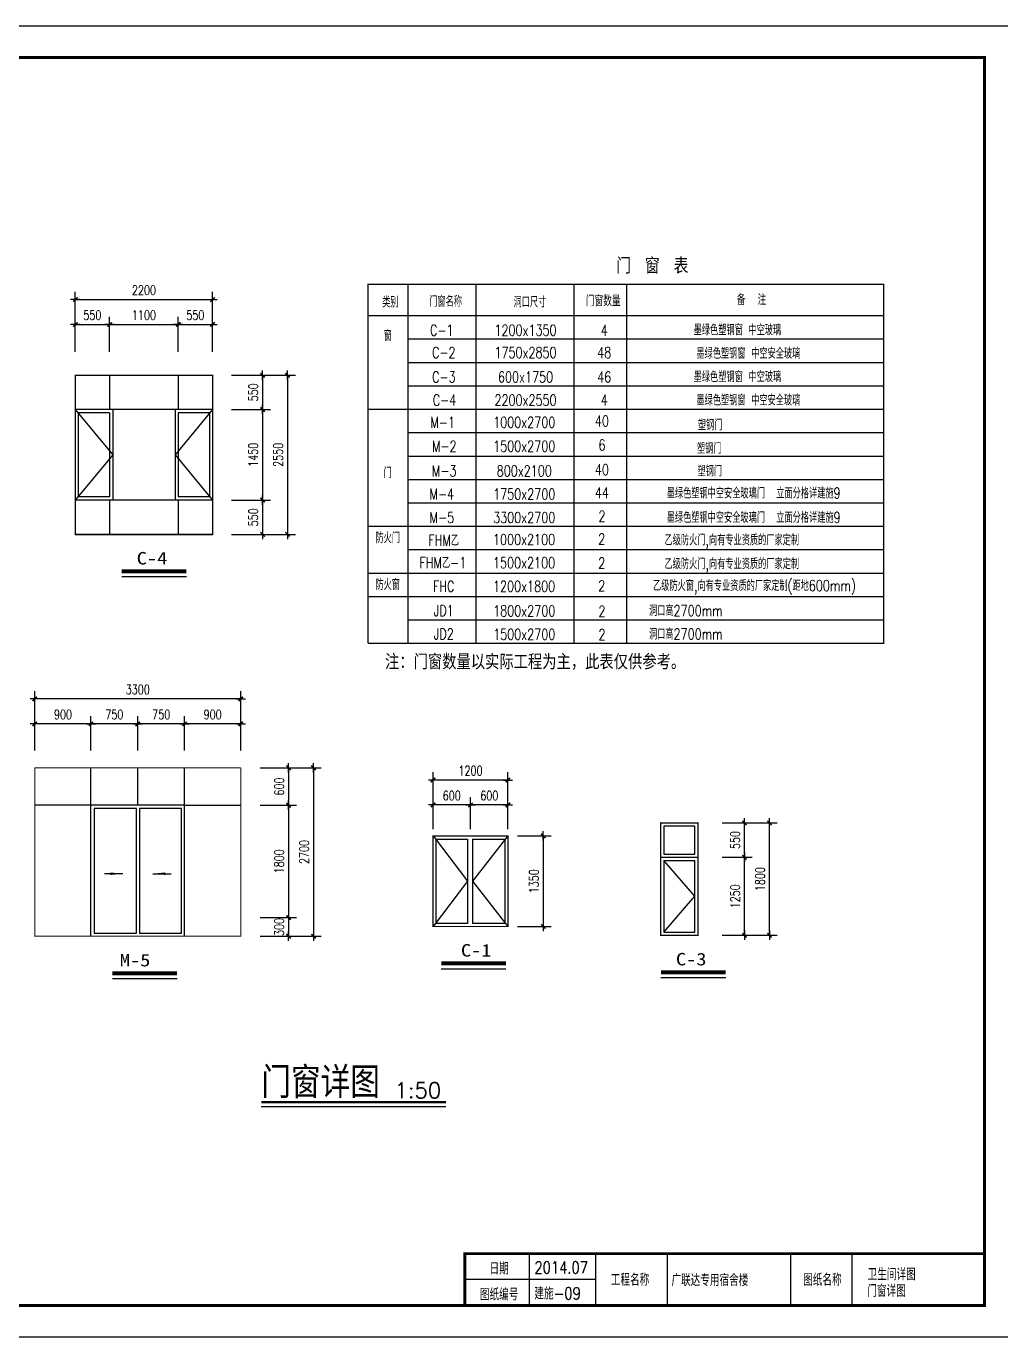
# Model space of a CAD drawing. Extents: x -105837 to 547563, y 466041 to 508041.
# Drawn here: x 397054 to 428288, y 466041 to 508041 of the extents above; entities that cross this region are included whole.
import ezdxf
from ezdxf.enums import TextEntityAlignment as Align

# ---------------------------------------------------------------- set-up
doc = ezdxf.new("R2010")
doc.units = 0
doc.header["$LTSCALE"] = 1000
doc.header["$MEASUREMENT"] = 0
doc.linetypes.add('CONTINOUS', pattern=[0])
doc.linetypes.add('DOTE', pattern=[2.42, 2, -0.2, 0.02, -0.2])
doc.layers.get('0').update_dxf_attribs({"linetype": 'CONTINUOUS'})
doc.layers.get('DEFPOINTS').update_dxf_attribs({"linetype": 'CONTINUOUS'})
for name, color, linetype in [('COLUMN', 4, 'CONTINUOUS'), ('DIM_SYMB', 3, 'CONTINUOUS'), ('DOTE', 1, 'DOTE'), ('PUB_DIM', 3, 'CONTINUOUS'), ('PUB_TEXT', 7, 'CONTINUOUS'), ('PUB_TITLE', 4, 'CONTINUOUS'), ('TK-TEXT', 6, 'CONTINUOUS'), ('文字', 7, 'CONTINUOUS')]:
    doc.layers.add(name, color=color, linetype=linetype)
doc.styles.add('-黑体', font='simhei.ttf')
doc.styles.add('DIM_FONT', font='SIMPLEX.shx', dxfattribs={"width": 0.75})
doc.styles.get("Standard").update_dxf_attribs({"font": 'txt.shx', "bigfont": 'hzdx.shx'})
doc.styles.add('国标仿宋', font='SIMPLEX.shx', dxfattribs={"width": 0.75, "bigfont": 'gbhzfs.shx'})
doc.dimstyles.new('DIMN', dxfattribs={"dimtxt": 300, "dimasz": 1, "dimexe": 250, "dimexo": 300, "dimgap": 150, "dimtad": 1, "dimdec": 0, "dimzin": 0, "dimdsep": 46, "dimtxsty": 'DIM_FONT', "dimblk": '_DIMX', "dimcen": 0.09, "dimclrt": 7, "dimadec": 0, "dimazin": 0, "dimtfac": 1, "dimtdec": 0, "dimtix": 1, "dimtmove": 2, "dimatfit": 3, "dimldrblk": '_DIMX', "dimfxl": 1, "dimtolj": 1, "dimtzin": 0, "dimarcsym": 0})

# ---------------------------------------------------------------- blocks, each defined once
blk = doc.blocks.new('_DIMX')
blk.add_line((-150, 0), (150, 0))
at = {"const_width": 50}
blk.add_lwpolyline([(-70, -70), (70, 70)], dxfattribs=at)
blk = doc.blocks.new('*D99')
at = {"layer": 'DEFPOINTS', "color": 0, "transparency": 16777216}
for p in [(403333, 495755), (403333, 492855), (404630, 492855)]:
    blk.add_point(p, dxfattribs=at)
at = {"layer": 'PUB_DIM', "color": 0, "lineweight": -2, "transparency": 16777216}
for p, q in [((403633, 495755), (404880, 495755)), ((404630, 495754), (404630, 492856)), ((403633, 492855), (404880, 492855))]:
    blk.add_line(p, q, dxfattribs=at)
for p, rotation in [((404630, 495755), 90), ((404630, 492855), 270)]:
    blk.add_blockref('_DIMX', p, dxfattribs=dict(at, rotation=rotation))
at = {"layer": 'PUB_DIM', "color": 7, "transparency": 16777216, "insert": (404330, 494305), "char_height": 300, "attachment_point": 5, "rotation": 90, "style": 'DIM_FONT'}
blk.add_mtext('\\A1;1450', dxfattribs=at)
blk = doc.blocks.new('*D100')
at = {"layer": 'DEFPOINTS', "color": 0, "transparency": 16777216}
for p in [(403333, 492855), (403333, 491755), (404630, 491755)]:
    blk.add_point(p, dxfattribs=at)
at = {"layer": 'PUB_DIM', "color": 0, "lineweight": -2, "transparency": 16777216}
for p, q in [((403633, 492855), (404880, 492855)), ((404630, 492854), (404630, 491756)), ((403633, 491755), (404880, 491755))]:
    blk.add_line(p, q, dxfattribs=at)
for p, rotation in [((404630, 492855), 90), ((404630, 491755), 270)]:
    blk.add_blockref('_DIMX', p, dxfattribs=dict(at, rotation=rotation))
at = {"layer": 'PUB_DIM', "color": 7, "transparency": 16777216, "insert": (404330, 492305), "char_height": 300, "attachment_point": 5, "rotation": 90, "style": 'DIM_FONT'}
blk.add_mtext('\\A1;550', dxfattribs=at)
blk = doc.blocks.new('*D101')
at = {"layer": 'DEFPOINTS', "color": 0, "transparency": 16777216}
for p in [(403333, 496855), (403333, 495755), (404630, 495755)]:
    blk.add_point(p, dxfattribs=at)
at = {"layer": 'PUB_DIM', "color": 0, "lineweight": -2, "transparency": 16777216}
for p, q in [((403633, 496855), (404880, 496855)), ((404630, 496854), (404630, 495756)), ((403633, 495755), (404880, 495755))]:
    blk.add_line(p, q, dxfattribs=at)
for p, rotation in [((404630, 496855), 90), ((404630, 495755), 270)]:
    blk.add_blockref('_DIMX', p, dxfattribs=dict(at, rotation=rotation))
at = {"layer": 'PUB_DIM', "color": 7, "transparency": 16777216, "insert": (404330, 496305), "char_height": 300, "attachment_point": 5, "rotation": 90, "style": 'DIM_FONT'}
blk.add_mtext('\\A1;550', dxfattribs=at)
blk = doc.blocks.new('*D102')
at = {"layer": 'DEFPOINTS', "color": 0, "transparency": 16777216}
for p in [(403333, 496855), (403333, 491755), (405430, 491755)]:
    blk.add_point(p, dxfattribs=at)
at = {"layer": 'PUB_DIM', "color": 0, "lineweight": -2, "transparency": 16777216}
for p, q in [((403633, 496855), (405680, 496855)), ((405430, 496854), (405430, 491756)), ((403633, 491755), (405680, 491755))]:
    blk.add_line(p, q, dxfattribs=at)
for p, rotation in [((405430, 496855), 90), ((405430, 491755), 270)]:
    blk.add_blockref('_DIMX', p, dxfattribs=dict(at, rotation=rotation))
at = {"layer": 'PUB_DIM', "color": 7, "transparency": 16777216, "insert": (405130, 494305), "char_height": 300, "attachment_point": 5, "rotation": 90, "style": 'DIM_FONT'}
blk.add_mtext('\\A1;2550', dxfattribs=at)
blk = doc.blocks.new('*D166')
at = {"layer": 'DEFPOINTS', "color": 0, "transparency": 16777216}
for p in [(397330, 486483), (397330, 484526), (403930, 484526)]:
    blk.add_point(p, dxfattribs=at)
at = {"layer": 'PUB_DIM', "color": 0, "lineweight": -2, "transparency": 16777216}
for p, q in [((397330, 484826), (397330, 486733)), ((403929, 486483), (397331, 486483)), ((403930, 484826), (403930, 486733))]:
    blk.add_line(p, q, dxfattribs=at)
at = {"layer": 'PUB_DIM', "color": 0, "lineweight": -2, "transparency": 16777216, "rotation": 180}
blk.add_blockref('_DIMX', (397330, 486483), dxfattribs=at)
at = {"layer": 'PUB_DIM', "color": 0, "lineweight": -2, "transparency": 16777216}
blk.add_blockref('_DIMX', (403930, 486483), dxfattribs=at)
at = {"layer": 'PUB_DIM', "color": 7, "transparency": 16777216, "insert": (400630, 486783), "char_height": 300, "attachment_point": 5, "style": 'DIM_FONT'}
blk.add_mtext('\\A1;3300', dxfattribs=at)
blk = doc.blocks.new('*D168')
at = {"layer": 'DEFPOINTS', "color": 0, "transparency": 16777216}
for p in [(402130, 485683), (402130, 484526), (403930, 484526)]:
    blk.add_point(p, dxfattribs=at)
at = {"layer": 'PUB_DIM', "color": 0, "lineweight": -2, "transparency": 16777216}
for p, q in [((402130, 484826), (402130, 485933)), ((403929, 485683), (402131, 485683)), ((403930, 484826), (403930, 485933))]:
    blk.add_line(p, q, dxfattribs=at)
at = {"layer": 'PUB_DIM', "color": 0, "lineweight": -2, "transparency": 16777216, "rotation": 180}
blk.add_blockref('_DIMX', (402130, 485683), dxfattribs=at)
at = {"layer": 'PUB_DIM', "color": 0, "lineweight": -2, "transparency": 16777216}
blk.add_blockref('_DIMX', (403930, 485683), dxfattribs=at)
at = {"layer": 'PUB_DIM', "color": 7, "transparency": 16777216, "insert": (403030, 485983), "char_height": 300, "attachment_point": 5, "style": 'DIM_FONT'}
blk.add_mtext('\\A1;900', dxfattribs=at)
blk = doc.blocks.new('*D169')
at = {"layer": 'DEFPOINTS', "color": 0, "transparency": 16777216}
for p in [(399130, 485683), (399130, 484526), (400630, 484526)]:
    blk.add_point(p, dxfattribs=at)
at = {"layer": 'PUB_DIM', "color": 0, "lineweight": -2, "transparency": 16777216}
for p, q in [((399130, 484826), (399130, 485933)), ((400629, 485683), (399131, 485683)), ((400630, 484826), (400630, 485933))]:
    blk.add_line(p, q, dxfattribs=at)
at = {"layer": 'PUB_DIM', "color": 0, "lineweight": -2, "transparency": 16777216, "rotation": 180}
blk.add_blockref('_DIMX', (399130, 485683), dxfattribs=at)
at = {"layer": 'PUB_DIM', "color": 0, "lineweight": -2, "transparency": 16777216}
blk.add_blockref('_DIMX', (400630, 485683), dxfattribs=at)
at = {"layer": 'PUB_DIM', "color": 7, "transparency": 16777216, "insert": (399880, 485983), "char_height": 300, "attachment_point": 5, "style": 'DIM_FONT'}
blk.add_mtext('\\A1;750', dxfattribs=at)
blk = doc.blocks.new('*D170')
at = {"layer": 'DEFPOINTS', "color": 0, "transparency": 16777216}
for p in [(397330, 485683), (397330, 484526), (399130, 484526)]:
    blk.add_point(p, dxfattribs=at)
at = {"layer": 'PUB_DIM', "color": 0, "lineweight": -2, "transparency": 16777216}
for p, q in [((397330, 484826), (397330, 485933)), ((399129, 485683), (397331, 485683)), ((399130, 484826), (399130, 485933))]:
    blk.add_line(p, q, dxfattribs=at)
at = {"layer": 'PUB_DIM', "color": 0, "lineweight": -2, "transparency": 16777216, "rotation": 180}
blk.add_blockref('_DIMX', (397330, 485683), dxfattribs=at)
at = {"layer": 'PUB_DIM', "color": 0, "lineweight": -2, "transparency": 16777216}
blk.add_blockref('_DIMX', (399130, 485683), dxfattribs=at)
at = {"layer": 'PUB_DIM', "color": 7, "transparency": 16777216, "insert": (398230, 485983), "char_height": 300, "attachment_point": 5, "style": 'DIM_FONT'}
blk.add_mtext('\\A1;900', dxfattribs=at)
blk = doc.blocks.new('_arrow')
blk.add_solid([(0, 0), (-1, 0.1), (-1, -0.1)])
blk = doc.blocks.new('*D171')
at = {"layer": 'DEFPOINTS', "color": 0, "transparency": 16777216}
for p in [(400630, 485683), (400630, 484526), (402130, 484526)]:
    blk.add_point(p, dxfattribs=at)
at = {"layer": 'PUB_DIM', "color": 0, "lineweight": -2, "transparency": 16777216}
for p, q in [((400630, 484826), (400630, 485933)), ((402129, 485683), (400631, 485683)), ((402130, 484826), (402130, 485933))]:
    blk.add_line(p, q, dxfattribs=at)
at = {"layer": 'PUB_DIM', "color": 0, "lineweight": -2, "transparency": 16777216, "rotation": 180}
blk.add_blockref('_DIMX', (400630, 485683), dxfattribs=at)
at = {"layer": 'PUB_DIM', "color": 0, "lineweight": -2, "transparency": 16777216}
blk.add_blockref('_DIMX', (402130, 485683), dxfattribs=at)
at = {"layer": 'PUB_DIM', "color": 7, "transparency": 16777216, "insert": (401380, 485983), "char_height": 300, "attachment_point": 5, "style": 'DIM_FONT'}
blk.add_mtext('\\A1;750', dxfattribs=at)
blk = doc.blocks.new('*D172')
at = {"layer": 'DEFPOINTS', "color": 0, "transparency": 16777216}
for p in [(404250, 484276), (404250, 478876), (406262, 478876)]:
    blk.add_point(p, dxfattribs=at)
at = {"layer": 'PUB_DIM', "color": 0, "lineweight": -2, "transparency": 16777216}
for p, q in [((404550, 484276), (406512, 484276)), ((406262, 484275), (406262, 478877)), ((404550, 478876), (406512, 478876))]:
    blk.add_line(p, q, dxfattribs=at)
for p, rotation in [((406262, 484276), 90), ((406262, 478876), 270)]:
    blk.add_blockref('_DIMX', p, dxfattribs=dict(at, rotation=rotation))
at = {"layer": 'PUB_DIM', "color": 7, "transparency": 16777216, "insert": (405962, 481576), "char_height": 300, "attachment_point": 5, "rotation": 90, "style": 'DIM_FONT'}
blk.add_mtext('\\A1;2700', dxfattribs=at)
blk = doc.blocks.new('*D173')
at = {"layer": 'DEFPOINTS', "color": 0, "transparency": 16777216}
for p in [(404250, 483076), (404250, 479476), (405462, 479476)]:
    blk.add_point(p, dxfattribs=at)
at = {"layer": 'PUB_DIM', "color": 0, "lineweight": -2, "transparency": 16777216}
for p, q in [((404550, 483076), (405712, 483076)), ((405462, 483075), (405462, 479477)), ((404550, 479476), (405712, 479476))]:
    blk.add_line(p, q, dxfattribs=at)
for p, rotation in [((405462, 483076), 90), ((405462, 479476), 270)]:
    blk.add_blockref('_DIMX', p, dxfattribs=dict(at, rotation=rotation))
at = {"layer": 'PUB_DIM', "color": 7, "transparency": 16777216, "insert": (405162, 481276), "char_height": 300, "attachment_point": 5, "rotation": 90, "style": 'DIM_FONT'}
blk.add_mtext('\\A1;1800', dxfattribs=at)
blk = doc.blocks.new('*D174')
at = {"layer": 'DEFPOINTS', "color": 0, "transparency": 16777216}
for p in [(404250, 479476), (404250, 478876), (405462, 478876)]:
    blk.add_point(p, dxfattribs=at)
at = {"layer": 'PUB_DIM', "color": 0, "lineweight": -2, "transparency": 16777216}
for p, q in [((404550, 479476), (405712, 479476)), ((405462, 479477), (405462, 479478)), ((405462, 479476), (405462, 478876)), ((404550, 478876), (405712, 478876)), ((405462, 478875), (405462, 478874))]:
    blk.add_line(p, q, dxfattribs=at)
for p, rotation in [((405462, 479476), 270), ((405462, 478876), 90)]:
    blk.add_blockref('_DIMX', p, dxfattribs=dict(at, rotation=rotation))
at = {"layer": 'PUB_DIM', "color": 7, "transparency": 16777216, "insert": (405162, 479176), "char_height": 300, "attachment_point": 5, "rotation": 90, "style": 'DIM_FONT'}
blk.add_mtext('\\A1;300', dxfattribs=at)
blk = doc.blocks.new('*D175')
at = {"layer": 'DEFPOINTS', "color": 0, "transparency": 16777216}
for p in [(404250, 484276), (404250, 483076), (405462, 483076)]:
    blk.add_point(p, dxfattribs=at)
at = {"layer": 'PUB_DIM', "color": 0, "lineweight": -2, "transparency": 16777216}
for p, q in [((404550, 484276), (405712, 484276)), ((405462, 484275), (405462, 483077)), ((404550, 483076), (405712, 483076))]:
    blk.add_line(p, q, dxfattribs=at)
for p, rotation in [((405462, 484276), 90), ((405462, 483076), 270)]:
    blk.add_blockref('_DIMX', p, dxfattribs=dict(at, rotation=rotation))
at = {"layer": 'PUB_DIM', "color": 7, "transparency": 16777216, "insert": (405162, 483676), "char_height": 300, "attachment_point": 5, "rotation": 90, "style": 'DIM_FONT'}
blk.add_mtext('\\A1;600', dxfattribs=at)
blk = doc.blocks.new('*D176')
at = {"layer": 'DEFPOINTS', "color": 0, "transparency": 16777216}
for p in [(410093, 483083), (410093, 482008), (411293, 482008)]:
    blk.add_point(p, dxfattribs=at)
at = {"layer": 'PUB_DIM', "color": 0, "lineweight": -2, "transparency": 16777216}
for p, q in [((410093, 482308), (410093, 483333)), ((411292, 483083), (410094, 483083)), ((411293, 482308), (411293, 483333))]:
    blk.add_line(p, q, dxfattribs=at)
at = {"layer": 'PUB_DIM', "color": 0, "lineweight": -2, "transparency": 16777216, "rotation": 180}
blk.add_blockref('_DIMX', (410093, 483083), dxfattribs=at)
at = {"layer": 'PUB_DIM', "color": 0, "lineweight": -2, "transparency": 16777216}
blk.add_blockref('_DIMX', (411293, 483083), dxfattribs=at)
at = {"layer": 'PUB_DIM', "color": 7, "transparency": 16777216, "insert": (410693, 483383), "char_height": 300, "attachment_point": 5, "style": 'DIM_FONT'}
blk.add_mtext('\\A1;600', dxfattribs=at)
blk = doc.blocks.new('*D177')
at = {"layer": 'DEFPOINTS', "color": 0, "transparency": 16777216}
for p in [(410093, 483883), (410093, 482008), (412494, 482008)]:
    blk.add_point(p, dxfattribs=at)
at = {"layer": 'PUB_DIM', "color": 0, "lineweight": -2, "transparency": 16777216}
for p, q in [((410093, 482308), (410093, 484133)), ((412493, 483883), (410094, 483883)), ((412494, 482308), (412494, 484133))]:
    blk.add_line(p, q, dxfattribs=at)
at = {"layer": 'PUB_DIM', "color": 0, "lineweight": -2, "transparency": 16777216, "rotation": 180.0000000000014}
blk.add_blockref('_DIMX', (410093, 483883), dxfattribs=at)
at = {"layer": 'PUB_DIM', "color": 0, "lineweight": -2, "transparency": 16777216}
blk.add_blockref('_DIMX', (412494, 483883), dxfattribs=at)
at = {"layer": 'PUB_DIM', "color": 7, "transparency": 16777216, "insert": (411293, 484183), "char_height": 300, "attachment_point": 5, "style": 'DIM_FONT'}
blk.add_mtext('\\A1;1200', dxfattribs=at)
blk = doc.blocks.new('*D178')
at = {"layer": 'DEFPOINTS', "color": 0, "transparency": 16777216}
for p in [(411293, 483083), (411293, 482008), (412494, 482008)]:
    blk.add_point(p, dxfattribs=at)
at = {"layer": 'PUB_DIM', "color": 0, "lineweight": -2, "transparency": 16777216}
for p, q in [((411293, 482308), (411293, 483333)), ((412493, 483083), (411294, 483083)), ((412494, 482308), (412494, 483333))]:
    blk.add_line(p, q, dxfattribs=at)
at = {"layer": 'PUB_DIM', "color": 0, "lineweight": -2, "transparency": 16777216, "rotation": 180}
blk.add_blockref('_DIMX', (411293, 483083), dxfattribs=at)
at = {"layer": 'PUB_DIM', "color": 0, "lineweight": -2, "transparency": 16777216}
blk.add_blockref('_DIMX', (412494, 483083), dxfattribs=at)
at = {"layer": 'PUB_DIM', "color": 7, "transparency": 16777216, "insert": (411894, 483383), "char_height": 300, "attachment_point": 5, "style": 'DIM_FONT'}
blk.add_mtext('\\A1;600', dxfattribs=at)
blk = doc.blocks.new('*D965')
at = {"layer": 'DEFPOINTS', "color": 0, "transparency": 16777216}
for p in [(412494, 482090), (412494, 479190), (413625, 479190)]:
    blk.add_point(p, dxfattribs=at)
at = {"layer": 'PUB_DIM', "color": 0, "lineweight": -2, "transparency": 16777216}
for p, q in [((412794, 482090), (413875, 482090)), ((413625, 482089), (413625, 479191)), ((412794, 479190), (413875, 479190))]:
    blk.add_line(p, q, dxfattribs=at)
for p, rotation in [((413625, 482090), 90), ((413625, 479190), 270)]:
    blk.add_blockref('_DIMX', p, dxfattribs=dict(at, rotation=rotation))
at = {"layer": 'PUB_DIM', "color": 7, "transparency": 16777216, "insert": (413325, 480640), "char_height": 300, "attachment_point": 5, "rotation": 90, "style": 'DIM_FONT'}
blk.add_mtext('\\A1;1350', dxfattribs=at)

msp = doc.modelspace()

# ---------------------------------------------------------------- linework, layer by layer
at = {"color": 163, "linetype": 'Continuous'}
for p, q in [((399726.38017, 496854.86287), (399726.38017, 495754.86287)), ((401926.38017, 496854.86287), (401926.38017, 495754.86287)), ((403026.38017, 495754.86287), (398626.38017, 495754.86287)), ((398626.38017, 495754.86287), (399826.38017, 494304.86287)), ((399726.38017, 495654.86287), (398726.38017, 495654.86287)), ((399726.38017, 495654.86287), (399726.38017, 492954.86287)), ((399826.38017, 495754.86287), (399826.38017, 492854.86287)), ((401826.38017, 495754.86287), (401826.38017, 492854.86287)), ((403026.38017, 495754.86287), (401826.38017, 494304.86287)), ((401926.38017, 495654.86287), (401926.38017, 492954.86287)), ((402926.38017, 495654.86287), (401926.38017, 495654.86287)), ((399826.38017, 494304.86287), (398626.38017, 492854.86287)), ((401826.38017, 494304.86287), (403026.38017, 492854.86287)), ((403026.38017, 492854.86287), (398626.38017, 492854.86287)), ((399726.38017, 492954.86287), (398726.38017, 492954.86287)), ((399726.38017, 492854.86287), (399726.38017, 491754.86287)), ((402926.38017, 492954.86287), (401926.38017, 492954.86287)), ((401926.38017, 492854.86287), (401926.38017, 491754.86287)), ((400685.30121, 482975.8165), (400685.30121, 478975.8165)), ((410093.22722, 482090.24556, -1272.79221), (411193.44182, 480639.90047, -1272.79221)), ((410193.22722, 479289.55538, -1272.79221), (410193.22722, 481990.24556, -1272.79221)), ((410193.22722, 481990.24556, -1272.79221), (411193.44182, 481990.24556, -1272.79221)), ((411193.44182, 481990.24556, -1272.79221), (411193.44182, 479289.55538, -1272.79221)), ((412493.65643, 482090.24556, -1272.79221), (411358.8713, 480639.90047, -2545.58441)), ((411358.8713, 481990.24556, -2545.58441), (411358.8713, 479289.55538, -2545.58441)), ((417386.21169, 481406.95754), (418585.79768, 481406.95754)), ((417486.21169, 481506.95754), (418485.79768, 481506.95754)), ((417486.21169, 481306.95754), (418186.00469, 481306.95754)), ((418186.00469, 481306.95754), (418485.79768, 481306.95754)), ((411193.44182, 480639.90047, -1272.79221), (410093.22722, 479189.55538, -1272.79221)), ((411358.8713, 480639.90047, -2545.58441), (412493.65643, 479189.55538, -1272.79221)), ((411193.44182, 479289.55538, -1272.79221), (410193.22722, 479289.55538, -1272.79221)), ((400685.30121, 478975.8165), (402029.7921, 478975.8165))]:
    msp.add_line(p, q, dxfattribs=at)
at = {"linetype": 'Continuous'}
for p, q in [((398626.38017, 491754.86287), (403026.38017, 491754.86287)), ((402129.7921, 483075.8165), (399129.7921, 483075.8165))]:
    msp.add_line(p, q, dxfattribs=at)
for p, q in [((399129.7921, 478875.8165), (399129.7921, 484275.8165)), ((400629.7921, 483075.8165), (400629.7921, 484275.8165)), ((402129.7921, 478875.8165), (402129.7921, 484275.8165)), ((399129.7921, 483075.8165), (397329.7921, 483075.8165)), ((402129.7921, 483075.8165), (403929.7921, 483075.8165))]:
    msp.add_line(p, q)
for points, const_width in [([(398626.38017, 496854.86287), (403026.38017, 496854.86287)], 40), ([(399129.7921, 484275.8165), (402129.7921, 484275.8165)], 30)]:
    msp.add_lwpolyline(points, dxfattribs=dict(at, const_width=const_width))
at = {"linetype": 'Continuous', "const_width": 40}
for points in [[(398626.38017, 496854.86287), (403026.38017, 496854.86287), (403026.38017, 491754.86287), (398626.38017, 491754.86287)], [(417386.21169, 478906.95754), (418585.79768, 478906.95754), (418585.79768, 482506.95754), (417386.21169, 482506.95754)]]:
    msp.add_lwpolyline(points, close=True, dxfattribs=at)
at = {"color": 163, "linetype": 'Continuous'}
for points in [[(398726.38017, 492954.86287), (398726.38017, 495654.86287)], [(402926.38017, 495654.86287), (402926.38017, 492954.86287)], [(400585.30121, 478975.8165), (400585.30121, 482975.8165), (399229.7921, 482975.8165), (399229.7921, 478975.8165), (400585.30121, 478975.8165)], [(402029.7921, 478975.8165), (402029.7921, 482975.8165), (400685.30121, 482975.8165)], [(418485.79768, 481506.95754), (418485.79768, 482406.95754), (417486.21169, 482406.95754), (417486.21169, 481506.95754)], [(417486.21169, 481306.95754), (417486.21169, 479006.95754), (418186.00469, 479006.95754)], [(417486.21169, 479006.95754), (418485.79768, 480156.95754), (417486.21169, 481306.95754)], [(418186.00469, 479006.95754), (418485.79768, 479006.95754), (418485.79768, 481306.95754)]]:
    msp.add_lwpolyline(points, dxfattribs=at)
at = {"const_width": 30}
for points in [[(397329.7921, 484275.8165), (399129.7921, 484275.8165)], [(399129.7921, 478875.8165), (397329.7921, 478875.8165), (397329.7921, 484275.8165)], [(399129.7921, 478875.8165), (403929.7921, 478875.8165), (403929.7921, 484275.8165)], [(403929.7921, 484275.8165), (402129.7921, 484275.8165)]]:
    msp.add_lwpolyline(points, dxfattribs=at)
at = {"linetype": 'Continuous', "const_width": 40, "elevation": -1272.79221}
msp.add_lwpolyline([(410093.22722, 482090.24556), (412493.65643, 482090.24556), (412493.65643, 479189.55538), (410093.22722, 479189.55538)], close=True, dxfattribs=at)
at = {"color": 163, "linetype": 'Continuous', "elevation": -1272.79221}
msp.add_lwpolyline([(411358.8713, 481990.24556), (412393.65643, 481990.24556), (412393.65643, 479289.55538), (411358.8713, 479289.55538)], dxfattribs=at)
at = {"layer": 'COLUMN', "const_width": 40}
msp.add_lwpolyline([(408005.34738, 488267.135), (424530.39281, 488266.99791), (424530.44336, 499767.13517), (408005.31476, 499767.13517), (408005.21936, 488267.135)], dxfattribs=at)
at = {"layer": 'DIM_SYMB', "const_width": 70}
msp.add_lwpolyline([(404588.29175, 473557.17851), (410505.20214, 473557.17851)], dxfattribs=at)
at = {"layer": 'DIM_SYMB'}
msp.add_lwpolyline([(404588.29175, 473417.17851), (410505.20214, 473417.17851)], dxfattribs=at)
at = {"layer": 'DOTE', "color": 7, "linetype": 'CONTINOUS'}
for p, q in [((409289.57393, 498017.12559), (424530.41997, 498016.99807)), ((409289.57393, 497267.12559), (424530.41454, 497266.99807)), ((409289.57393, 496517.12559), (424530.4091, 496516.99807)), ((408005.30917, 495767.13633), (424530.40283, 495766.99807)), ((409289.57643, 495017.12559), (424530.39655, 495016.99807)), ((409289.55511, 494267.12559), (424530.39028, 494266.99807)), ((409289.5776, 493517.12508), (424530.40448, 493516.99763)), ((409289.5776, 493517.12508), (424530.40367, 493516.99807)), ((409289.58018, 492767.12515), (424530.39905, 492766.99763)), ((408005.31542, 492017.1359), (424530.39361, 492016.99763)), ((409289.57459, 491267.12515), (424530.38802, 491266.99763)), ((408005.30298, 490517.13534), (424530.38258, 490516.99763)), ((408005.3217, 489767.13573), (424530.37799, 489766.99863)), ((409289.57459, 489767.12515), (424530.37715, 489766.99763)), ((409289.5883, 489017.12515), (424530.36628, 489016.99763))]:
    msp.add_line(p, q, dxfattribs=at)
at = {"layer": 'PUB_DIM'}
for points in [[(400151.63444, 480880.93695), (399557.9021, 480880.93695)], [(401107.94977, 480880.93695), (401701.6821, 480880.93695)]]:
    msp.add_lwpolyline(points, dxfattribs=at)
at = {"layer": 'PUB_TEXT'}
for p, q in [((409289.57272, 499767.13517), (409289.58853, 488267.12435)), ((411463.85013, 499767.13517), (411463.85197, 488267.10631)), ((414605.26648, 499767.13517), (414605.26775, 488267.08025)), ((416294.11548, 499767.13517), (416294.11674, 488267.06624)), ((408005.31476, 498767.13517), (424530.42541, 498766.99807))]:
    msp.add_line(p, q, dxfattribs=at)
at = {"layer": 'PUB_TITLE'}
msp.add_lwpolyline([(369363.01576, 466040.74173), (428763.01576, 466040.74173), (428763.01576, 508040.74173), (369363.01576, 508040.74173)], close=True, dxfattribs=at)
at = {"layer": 'PUB_TITLE', "const_width": 100}
msp.add_lwpolyline([(370363.01576, 467040.74173), (427763.01576, 467040.74173), (427763.01576, 507040.74173), (370363.01576, 507040.74173)], close=True, dxfattribs=at)
at = {"layer": 'TK-TEXT', "color": 4, "const_width": 130}
for points in [[(400114.77613, 490570.11395), (402185.92764, 490570.11395)], [(399814.68287, 477691.06758), (401885.83439, 477691.06758)], [(417396.35344, 477722.20862), (419467.50495, 477722.20862)]]:
    msp.add_lwpolyline(points, dxfattribs=at)
at = {"layer": 'TK-TEXT', "color": 4}
for points in [[(400114.77613, 490401.23398), (402190.74423, 490401.23398)], [(417396.35344, 477553.32865), (419472.32155, 477553.32865)], [(399814.68287, 477522.18761), (401890.65098, 477522.18761)]]:
    msp.add_lwpolyline(points, dxfattribs=at)
at = {"layer": 'TK-TEXT', "color": 4, "const_width": 130, "elevation": -1272.79221}
msp.add_lwpolyline([(410354.26273, 478004.80646), (412425.41424, 478004.80646)], dxfattribs=at)
at = {"layer": 'TK-TEXT', "color": 4, "elevation": -1272.79221}
msp.add_lwpolyline([(410354.26273, 477835.92649), (412430.23084, 477835.92649)], dxfattribs=at)
at = {"layer": '文字'}
for p, q in [((413172.85601, 468703.94173), (413172.85601, 467040.74173)), ((415298.05601, 468703.94173), (415298.05601, 467040.74173)), ((417599.23504, 468703.94173), (417599.23504, 467040.74173)), ((421545.20359, 468703.94173), (421545.20359, 467040.74173)), ((423509.52897, 468703.94173), (423509.52897, 467040.74173)), ((415298.05601, 467872.34173), (411108.53837, 467872.34173))]:
    msp.add_line(p, q, dxfattribs=at)
at = {"layer": '文字', "const_width": 92.4}
msp.add_lwpolyline([(411108.53837, 468703.94173), (411108.53837, 467040.74173), (427763.01576, 467040.74173), (427763.01576, 468703.94173)], close=True, dxfattribs=at)

# ---------------------------------------------------------------- block references
at = {"layer": 'PUB_DIM', "yscale": 400, "zscale": 400, "rotation": 180}
for p, xscale in [((400151.63444, 480880.93695), -400), ((401107.94977, 480880.93695), 400)]:
    msp.add_blockref('_arrow', p, dxfattribs=dict(at, xscale=xscale))

# ---------------------------------------------------------------- texts
at = {"layer": 'PUB_TEXT'}
for s, height, p in [(' 门 窗 表', 500, (415515.46308, 500111.51148, 2991.56251)), ('注：门窗数量以实际工程为主，此表仅供参考。', 482.2695035, (408552.82495, 487426.46356)), ('门窗详图', 1000, (404588.29175, 473689.30449)), ('1:50', 500, (408857.58309, 473689.30449))]:
    msp.add_text(s, height=height, dxfattribs=at).set_placement(p)
at = {"layer": 'PUB_TEXT', "style": '国标仿宋'}
for s, width, p in [('类别', 0.75, (408725.51384, 499203.07435)), ('门窗名称', 0.75, (410496.01048, 499222.7779)), ('洞口尺寸', 0.75, (413198.41605, 499202.97317)), ('门窗数量', 0.8, (415545.34294, 499243.82875)), ('备  注', 0.8, (420300.96591, 499277.0262)), ('窗', 0.75, (408638.45917, 498127.15526)), ('C-1', 0.75, (410372.52896, 498297.92322)), ('1200x1350', 0.75, (413056.91605, 498297.92322)), ('4', 0.75, (415578.99632, 498297.92322)), ('墨绿色塑钢窗 中空玻璃  ', 0.75, (420027.96561, 498309.72251)), ('C-2', 0.75, (410437.79703, 497582.57158)), ('1750x2850', 0.75, (413056.91605, 497582.57158)), ('48', 0.75, (415578.99632, 497582.57158)), ('墨绿色塑钢窗 中空安全玻璃  ', 0.75, (420378.8666, 497559.72251)), ('C-3', 0.75, (410440.75866, 496799.93776)), ('600x1750', 0.75, (413056.90803, 496799.93776)), ('46', 0.75, (415578.9883, 496799.93776)), ('墨绿色塑钢窗 中空玻璃  ', 0.75, (420027.95442, 496809.72251)), ('C-4', 0.75, (410459.72755, 496058.70845)), ('2200x2550', 0.75, (413056.90803, 496058.70845)), ('4', 0.75, (415578.9883, 496058.70845)), ('墨绿色塑钢窗 中空安全玻璃  ', 0.75, (420378.8666, 496059.72251)), ('M-1', 0.75, (410402.63199, 495347.96205)), ('1000x2700', 0.75, (413015.78511, 495347.96205)), ('40', 0.75, (415505.21964, 495387.96205)), ('塑钢门', 0.75, (418972.13768, 495263.45454)), ('6', 0.75, (415505.21964, 494620.85387)), ('M-2', 0.75, (410453.68857, 494580.85387)), ('1500x2700', 0.75, (413015.78511, 494580.85387)), ('塑钢门', 0.75, (418943.778, 494513.45454)), ('门', 0.75, (408638.44833, 493732.02841)), ('M-3', 0.75, (410450.07314, 493790.45782)), ('800x2100', 0.75, (413015.78511, 493790.45782)), ('40', 0.75, (415505.21964, 493830.45782)), ('塑钢门', 0.75, (418960.79686, 493786.38562)), ('M-4', 0.75, (410374.05018, 493046.64086)), ('1750x2700', 0.75, (413015.74655, 493046.64086)), ('44', 0.75, (415505.18109, 493086.64086)), ('墨绿色塑钢中空安全玻璃门  立面分格详建施9', 0.75, (420368.15262, 493079.79418)), ('M-5', 0.75, (410374.04391, 492296.64086)), ('3300x2700', 0.75, (413015.74028, 492296.64086)), ('2', 0.75, (415505.17482, 492336.64086)), ('墨绿色塑钢中空安全玻璃门  立面分格详建施9', 0.75, (420368.14634, 492299.68784)), ('防火门', 0.75, (408638.43692, 491648.18702)), ('FHM乙', 0.75, (410433.452, 491567.60282, 1272.79221)), ('1000x2100', 0.75, (413009.81694, 491592.08785, 1272.79221)), ('2', 0.75, (415499.25148, 491607.69298, 1272.79221)), ('乙级防火门,向有专业资质的厂家定制', 0.75, (419666.84467, 491577.6208, 1272.79221)), ('FHM乙-1', 0.75, (410409.10941, 490848.99581, 1272.79221)), ('1500x2100', 0.75, (413009.81662, 490846.45443, 1272.79221)), ('2', 0.75, (415499.25116, 490834.47353, 1272.79221)), ('乙级防火门,向有专业资质的厂家定制', 0.75, (419666.83982, 490814.56341, 1272.79221)), ('防火窗', 0.75, (408638.43809, 490148.1865)), ('FHC', 0.75, (410433.43956, 490092.08828, 1272.79221)), ('1200x1800', 0.75, (413009.80449, 490092.08828, 1272.79221)), ('2', 0.75, (415499.23903, 490107.6934, 1272.79221)), ('乙级防火窗,向有专业资质的厂家定制(距地600mm)', 0.75, (420392.78513, 490115.48567, 1272.79221)), ('1800x2700', 0.75, (413015.78419, 489303.52439)), ('2', 0.75, (415505.21873, 489291.54349)), ('洞口高2700mm', 0.75, (418194.90487, 489311.41771)), ('1500x2700', 0.75, (413015.77824, 488553.52439)), ('2', 0.75, (415505.21278, 488541.54349)), ('洞口高2700mm', 0.75, (418194.89892, 488561.41771))]:
    msp.add_text(s, height=350, dxfattribs=dict(at, width=width)).set_placement(p, align=Align.MIDDLE_CENTER)
at = {"layer": 'PUB_TEXT'}
for s, height, style, width, p in [('C-4', 400, '-黑体', 1.2, (400595.76811, 490790.59579)), ('JD1', 350, '国标仿宋', 0.75, (410115.33922, 489137.81033)), ('JD2', 350, '国标仿宋', 0.75, (410115.33327, 488387.81033)), ('C-1', 400, '-黑体', 1.2, (410985.03952, 478225.2883, -1272.79221)), ('M-5', 400, '-黑体', 1.2, (400053.51905, 477911.54942)), ('C-3', 400, '-黑体', 1.2, (417877.34542, 477942.69046))]:
    msp.add_text(s, height=height, dxfattribs=dict(at, style=style, width=width)).set_placement(p)
at = {"layer": '文字', "style": '国标仿宋', "width": 0.8}
for s, p in [('日期', (412210.5703, 468036.1241)), ('工程名称', (416406.34296, 467675.97785)), ('图纸名称', (422570.26312, 467674.49886)), ('图纸编号', (412210.5703, 467204.5241))]:
    msp.add_text(s, height=385, dxfattribs=at).set_placement(p, align=Align.CENTER)
for s, p in [('2014.07', (413340.73263, 468069.67468)), ('广联达专用宿舍楼', (417733.45327, 467663.7237)), ('卫生间详图', (424020.37889, 467850.08341)), ('建施-09', (413340.73263, 467238.07468)), ('门窗详图', (424010.72627, 467319.45184))]:
    msp.add_text(s, height=385, dxfattribs=at).set_placement(p)

# ---------------------------------------------------------------- dimensions: what is measured, and where the dimension line sits
at = {"layer": 'PUB_DIM'}
for p1, p2, distance in [((398626.38017, 497307.75488), (403026.38017, 497307.75488), 1973.09265), ((398626.38017, 497307.75488), (399726.38017, 497307.75488), 1173.09265), ((399726.38017, 497307.75488), (401926.38017, 497307.75488), 1173.09265), ((401926.38017, 497307.75488), (403026.38017, 497307.75488), 1173.09265), ((419063.66776, 481406.95754), (419063.66776, 482506.95754), -1009.80176), ((419370.71512, 478906.95754), (419370.71512, 482506.95754), -1502.7544), ((419063.66776, 478906.95754), (419063.66776, 481406.95754), -1009.80176)]:
    msp.add_aligned_dim(p1=p1, p2=p2, distance=distance, dimstyle='DIMN', override={"dimlfac": 0.5}, dxfattribs=at).render()
for p1, p2, distance, picture, middle in [((403333.4151, 496854.86287), (403333.4151, 495754.86287), 1296.56026, '*D101', (404329.97537, 496304.86287)), ((403333.4151, 496854.86287), (403333.4151, 491754.86287), 2096.56026, '*D102', (405129.97537, 494304.86287)), ((403333.4151, 495754.86287), (403333.4151, 492854.86287), 1296.56026, '*D99', (404329.97537, 494304.86287)), ((403333.4151, 492854.86287), (403333.4151, 491754.86287), 1296.56026, '*D100', (404329.97537, 492304.86287)), ((403929.7921, 484525.98552), (397329.7921, 484525.98552), -1956.94413, '*D166', (400629.7921, 486782.92965)), ((399129.7921, 484525.98552), (397329.7921, 484525.98552), -1156.94413, '*D170', (398229.7921, 485982.92965)), ((400629.7921, 484525.98552), (399129.7921, 484525.98552), -1156.94413, '*D169', (399879.7921, 485982.92965)), ((402129.7921, 484525.98552), (400629.7921, 484525.98552), -1156.94413, '*D171', (401379.7921, 485982.92965)), ((403929.7921, 484525.98552), (402129.7921, 484525.98552), -1156.94413, '*D168', (403029.7921, 485982.92965)), ((404250.05349, 484275.8165), (404250.05349, 478875.8165), 2012.14923, '*D172', (405962.20272, 481575.8165)), ((404250.05349, 484275.8165), (404250.05349, 483075.8165), 1212.14923, '*D175', (405162.20272, 483675.8165)), ((412493.65643, 482008.33665, -1272.79221), (410093.22722, 482008.33665, -1272.79221), -1874.86506, '*D177', (411293.44182, 484183.2017, -1272.79221)), ((411293.44182, 482008.33665, -1272.79221), (410093.22722, 482008.33665, -1272.79221), -1074.86506, '*D176', (410693.33452, 483383.2017, -1272.79221)), ((412493.65643, 482008.33665, -1272.79221), (411293.44182, 482008.33665, -1272.79221), -1074.86506, '*D178', (411893.54912, 483383.2017, -1272.79221)), ((404250.05349, 483075.8165), (404250.05349, 479475.8165), 1212.14923, '*D173', (405162.20272, 481275.8165)), ((404250.05349, 479475.8165), (404250.05349, 478875.8165), 1212.14923, '*D174', (405162.20272, 479175.8165))]:
    dim = msp.add_aligned_dim(p1=p1, p2=p2, distance=distance, dimstyle='DIMN', override={"dimlfac": 0.5}, dxfattribs=at)
    dim.commit()
    dim.dimension.update_dxf_attribs({"geometry": picture, "text_midpoint": middle})
dim = msp.add_aligned_dim(p1=(412493.65643, 482090.24556, -1272.79221), p2=(412493.65643, 479189.55538, -1272.79221), distance=1131.09542, text='1350', dimstyle='DIMN', override={"dimlfac": 0.5}, dxfattribs=at)
dim.commit()
dim.dimension.update_dxf_attribs({"geometry": '*D965', "text_midpoint": (413324.75184, 480639.90047, -1272.79221)})

doc.saveas('drawing.dxf')
